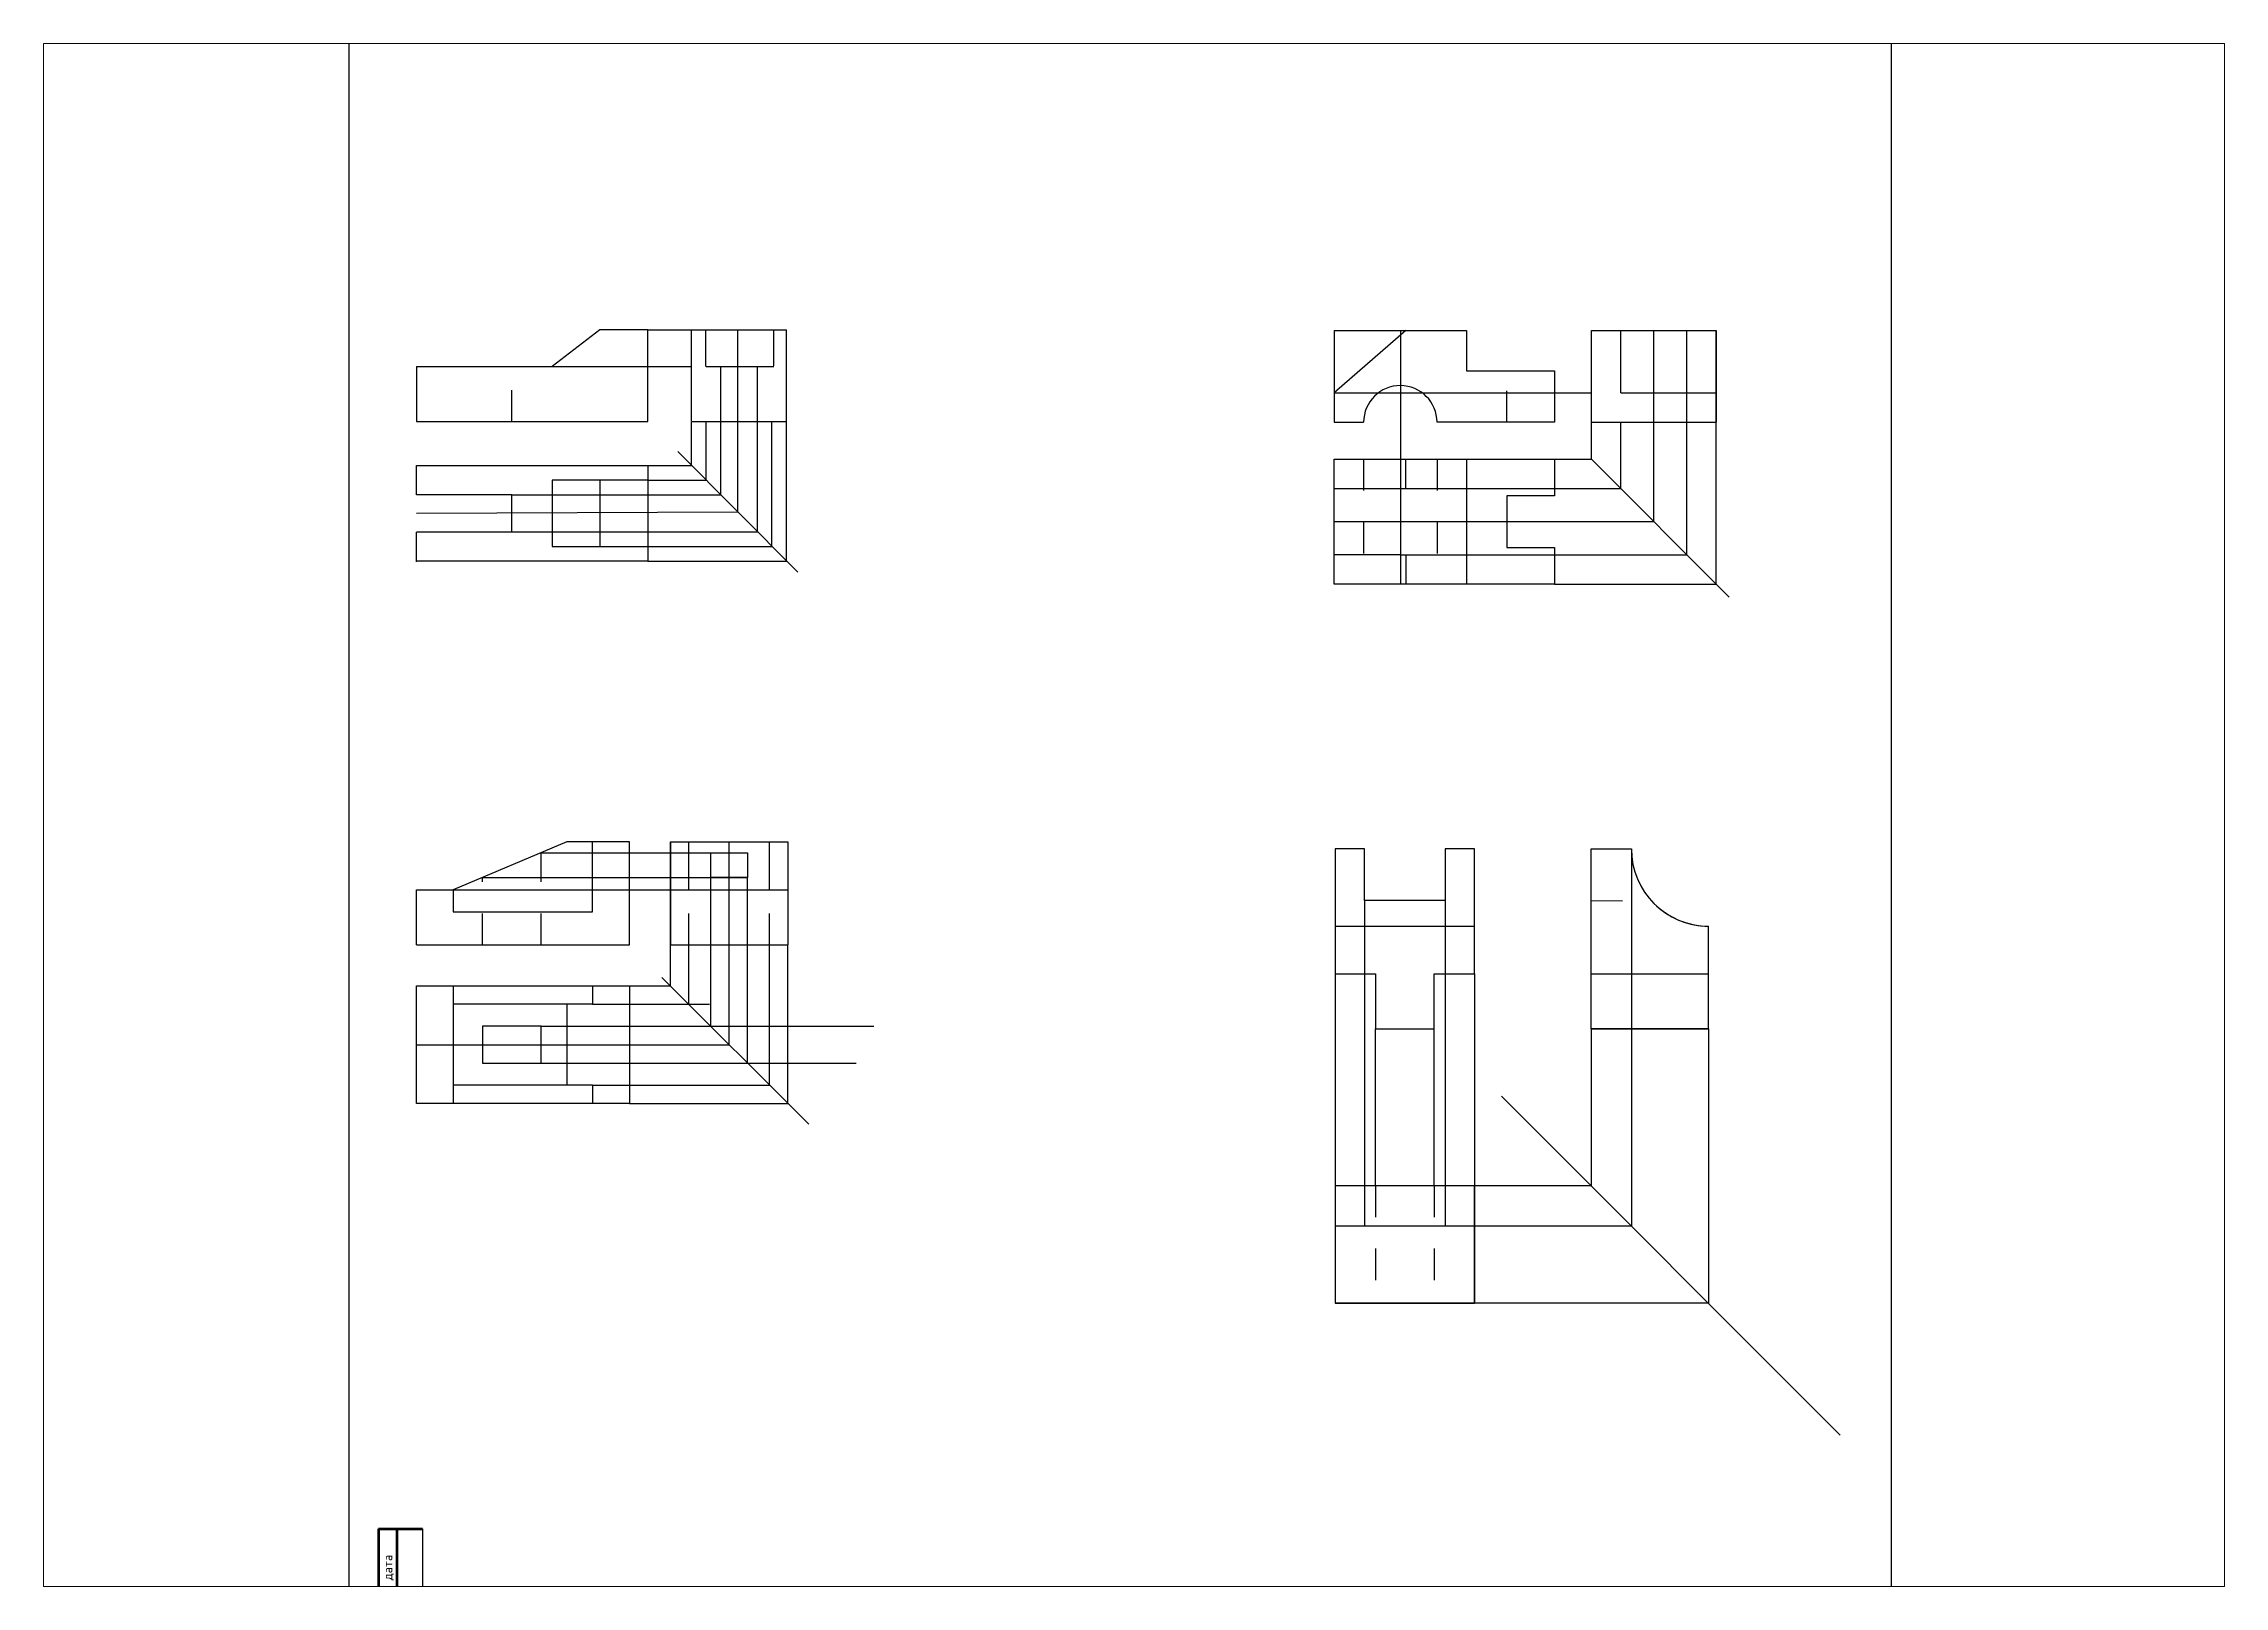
# Paper-space layout 'Лист1' of a CAD drawing. Header units: millimetres. Extents: x 27 to 230, y 26 to 169.
# The model-space entities are those that its viewports show. They can reach past a viewport. Long polylines and large blocks are cut down to what shows.
import ezdxf
from ezdxf.enums import TextEntityAlignment as Align

# ---------------------------------------------------------------- set-up
doc = ezdxf.new("R2010")
doc.units = ezdxf.units.MM
doc.linetypes.add('JIS_02_1.0', pattern=[2, 1, -1])
doc.linetypes.add('штрихпунктирная', pattern=[25.4, 12.7, -6.35, 0, -6.35])
for name, color, linetype in [('Линия связи', 92, 'Continuous'), ('Невидимая', 140, 'JIS_02_1.0'), ('центровая', 20, 'штрихпунктирная')]:
    doc.layers.add(name, color=color, linetype=linetype)
doc.layers.add('Основная', color=7, linetype='Continuous', lineweight=30)
doc.styles.add('GOST-2.304_Type-B', font='GOST Common.ttf')

# ---------------------------------------------------------------- blocks, each defined once
blk = doc.blocks.new('ACAD_SPDS_TB_18')
at = {"linetype": 'Continuous', "lineweight": 60}
for p, q in [((-12, 145), (0, 145)), ((-12, 145), (-12, 0)), ((-7, 145), (-7, 0)), ((-12, 110), (0, 110)), ((-12, 85), (0, 85)), ((-12, 60), (0, 60)), ((-12, 25), (0, 25)), ((-12, 0), (0, 0))]:
    blk.add_line(p, q, dxfattribs=at)
at = {"linetype": 'Continuous', "lineweight": 30}
blk.add_line((0, 145), (0, 0), dxfattribs=at)
at = {"style": 'GOST-2.304_Type-B'}
for s, p in [('Подп. и дата', (-8.25, 117.77)), ('Инв. № дубл.', (-8.62, 88.14)), ('Взам. инв. №', (-8.25, 62.96)), ('. ', (-8.25, 70.58)), ('Подпись и дата', (-8.25, 30.64)), ('Инв. № подл.', (-8.25, 3.57))]:
    blk.add_text(s, height=2.5, rotation=90, dxfattribs=at).set_placement(p)
for tag, p in [('ПОДП_ДАТА_2', (-3.5, 127.5)), ('ИНВ_Н_ДУБЛ', (-3.65, 97.5)), ('ВЗАМ_ИНВ_Н', (-3.5, 71.94)), ('ПОДП_ДАТА_1', (-3.5, 42.5)), ('ИНВ_НОМ_ПОДЛ', (-3.5, 12.5))]:
    blk.add_attdef(tag, text='', height=2.5, rotation=90, dxfattribs=at).set_placement(p, align=Align.MIDDLE_CENTER)
at = {"style": 'GOST-2.304_Type-B', "flags": 1}
blk.add_attdef('ИДЕНТИФИКАТОР_НАДПИСИ', (-12.12, -11.58), '', height=2.5, dxfattribs=at)

msp = doc.modelspace()

# ---------------------------------------------------------------- linework, layer by layer
at = {"layer": 'Defpoints'}
msp.add_lwpolyline([(1581.68, 2123.69), (1581.68, 2717.69), (2001.68, 2717.69), (2001.68, 2123.69), (1581.68, 2123.69)], dxfattribs=at)
at = {"layer": 'Линия связи'}
for p, q in [((1954.03, 2530.92), (1954.03, 2599.96)), ((1662.99, 2590.18), (1674.94, 2590.18)), ((1920.03, 2564.92), (1920.03, 2591.63)), ((1849.99, 2582.96), (1920.03, 2582.96)), ((1674.94, 2563.18), (1674.94, 2575.02)), ((1678.92, 2559.18), (1678.9, 2574.97)), ((1682.9, 2555.18), (1682.9, 2575.18)), ((1692.93, 2545.11), (1692.93, 2575.18)), ((1696.84, 2562.09), (1696.84, 2575.18)), ((1700.82, 2554.22), (1700.82, 2575.18)), ((1928.03, 2556.92), (1928.03, 2574.96)), ((1946.03, 2538.92), (1946.03, 2574.96)), ((1662.99, 2563.18), (1674.94, 2563.18)), ((1696.84, 2541.18), (1696.84, 2562.09)), ((1909.99, 2564.92), (1920.03, 2564.92)), ((1625.99, 2555.18), (1662.99, 2555.18)), ((1662.99, 2559.18), (1678.92, 2559.18)), ((1662.99, 2555.18), (1682.9, 2555.18)), ((1700.82, 2537.18), (1700.82, 2554.22)), ((1869.49, 2556.92), (1928.03, 2556.92)), ((1625.99, 2545.18), (1692.93, 2545.11)), ((1662.99, 2541.18), (1696.84, 2541.18)), ((1662.99, 2537.18), (1700.82, 2537.18)), ((1869.49, 2538.92), (1946.03, 2538.92)), ((1909.99, 2530.92), (1954.03, 2530.92)), ((1669.17, 2421.52), (1669.17, 2460.71)), ((1633.99, 2457.77), (1690.17, 2457.77)), ((1680.17, 2410.52), (1680.17, 2457.77)), ((1930.93, 2458.81), (1930.93, 2356.11)), ((1609.99, 2447.71), (1669.17, 2447.71)), ((1617.99, 2451.06), (1690.17, 2451.06)), ((1690.17, 2400.52), (1690.17, 2451.06)), ((1858.23, 2444.81), (1858.23, 2367.11)), ((1880.23, 2444.81), (1880.23, 2367.11)), ((1674.17, 2416.52), (1674.17, 2432.71)), ((1696.17, 2394.52), (1696.17, 2432.71)), ((1701.17, 2389.52), (1701.17, 2432.71)), ((1850.23, 2424.81), (1850.23, 2335.11)), ((1888.23, 2424.81), (1888.23, 2335.11)), ((1657.99, 2421.52), (1669.17, 2421.52)), ((1647.99, 2416.52), (1679.8, 2416.52)), ((1633.99, 2410.52), (1724.6, 2410.52)), ((1861.23, 2367.11), (1861.23, 2409.81)), ((1877.23, 2367.11), (1877.23, 2409.81)), ((1919.93, 2409.81), (1919.93, 2367.11)), ((1951.93, 2409.81), (1951.93, 2335.11)), ((1633.99, 2400.52), (1719.76, 2400.52)), ((1647.99, 2394.52), (1696.17, 2394.52)), ((1657.99, 2389.52), (1701.17, 2389.52)), ((1919.93, 2367.11), (1850.23, 2367.11)), ((1930.93, 2356.11), (1888.23, 2356.11)), ((1888.23, 2335.11), (1850.23, 2335.11)), ((1951.93, 2335.11), (1888.23, 2335.11))]:
    msp.add_line(p, q, dxfattribs=at)
at = {"layer": 'Невидимая'}
for p, q in [((1625.99, 2575.18), (1625.99, 2590.18)), ((1896.99, 2574.96), (1896.99, 2588.96)), ((1857.99, 2564.92), (1857.99, 2530.92)), ((1877.99, 2564.92), (1877.99, 2530.92)), ((1633.99, 2432.71), (1633.99, 2457.77)), ((1617.99, 2432.71), (1617.99, 2451.06)), ((1674.17, 2432.71), (1674.17, 2447.71)), ((1696.17, 2432.71), (1696.17, 2447.71)), ((1919.93, 2444.81), (1919.93, 2444.81)), ((1919.93, 2444.81), (1936.5, 2444.56)), ((1861.23, 2367.11), (1861.23, 2335.11)), ((1877.23, 2367.11), (1877.23, 2335.11))]:
    msp.add_line(p, q, dxfattribs=at)
at = {"layer": 'Основная'}
for p, q in [((1649.99, 2600.18), (1636.99, 2590.18)), ((1662.99, 2600.18), (1649.99, 2600.18)), ((1662.99, 2590.18), (1662.99, 2600.18)), ((1662.99, 2600.18), (1700.82, 2600.18)), ((1674.94, 2575.18), (1674.94, 2600.02)), ((1678.86, 2590.18), (1678.86, 2599.97)), ((1697.33, 2590.38), (1697.33, 2600.18)), ((1700.82, 2575.18), (1700.82, 2600.18)), ((1849.99, 2599.96), (1885.99, 2599.96)), ((1849.99, 2599.96), (1849.99, 2582.96)), ((1869.49, 2599.96), (1849.99, 2582.96)), ((1885.99, 2599.96), (1885.99, 2588.96)), ((1920.03, 2574.96), (1920.03, 2599.96)), ((1920.03, 2599.96), (1954.03, 2599.96)), ((1928.03, 2582.96), (1928.03, 2599.96)), ((1946.03, 2574.96), (1946.03, 2599.96)), ((1954.03, 2599.96), (1954.03, 2574.96)), ((1599.99, 2590.18), (1636.99, 2590.18)), ((1599.99, 2590.18), (1599.99, 2575.18)), ((1636.99, 2590.18), (1662.99, 2590.18)), ((1662.99, 2575.18), (1662.99, 2590.18)), ((1678.88, 2590.18), (1697.33, 2590.18)), ((1682.9, 2575.18), (1682.9, 2590.18)), ((1692.93, 2575.18), (1692.93, 2590.18)), ((1885.99, 2588.96), (1909.99, 2588.96)), ((1909.99, 2588.96), (1909.99, 2574.96)), ((1849.99, 2582.96), (1849.99, 2574.96)), ((1928.03, 2582.96), (1954.03, 2582.96)), ((1599.99, 2575.18), (1662.99, 2575.18)), ((1674.94, 2575.18), (1700.82, 2575.18)), ((1849.99, 2574.96), (1857.99, 2574.96)), ((1909.99, 2574.96), (1877.99, 2574.96)), ((1920.03, 2574.96), (1954.03, 2574.96)), ((1671.16, 2566.97), (1703.85, 2534.13)), ((1599.99, 2563.18), (1662.99, 2563.18)), ((1599.99, 2555.18), (1599.99, 2563.18)), ((1662.99, 2563.18), (1662.99, 2559.18)), ((1849.99, 2564.92), (1909.99, 2564.92)), ((1849.99, 2530.92), (1849.99, 2564.92)), ((1869.49, 2556.92), (1869.49, 2564.92)), ((1885.99, 2564.92), (1885.99, 2530.92)), ((1909.99, 2564.92), (1909.99, 2554.92)), ((1920.03, 2564.92), (1957.58, 2527.37)), ((1625.99, 2555.18), (1599.99, 2555.18)), ((1625.99, 2545.18), (1625.99, 2555.18)), ((1662.99, 2559.18), (1636.99, 2559.18)), ((1636.99, 2559.18), (1636.99, 2541.18)), ((1649.99, 2559.18), (1649.99, 2541.18)), ((1662.99, 2559.18), (1662.99, 2541.18)), ((1849.99, 2556.92), (1869.49, 2556.92)), ((1909.99, 2554.92), (1896.99, 2554.92)), ((1896.99, 2554.92), (1896.99, 2540.92)), ((1599.98, 2537.01), (1599.98, 2545.01)), ((1599.99, 2545.18), (1625.99, 2545.18)), ((1662.99, 2537.18), (1599.99, 2537.18)), ((1636.99, 2541.18), (1662.99, 2541.18)), ((1662.99, 2541.18), (1662.99, 2537.18)), ((1867.99, 2538.92), (1849.99, 2538.92)), ((1867.99, 2538.92), (1869.49, 2538.92)), ((1869.49, 2538.92), (1869.49, 2530.92)), ((1896.99, 2540.92), (1909.99, 2540.92)), ((1909.99, 2540.92), (1909.99, 2530.92)), ((1909.99, 2530.92), (1849.99, 2530.92)), ((1640.99, 2460.71), (1609.99, 2447.71)), ((1657.99, 2460.71), (1640.99, 2460.71)), ((1647.99, 2441.71), (1647.99, 2460.71)), ((1657.99, 2432.71), (1657.99, 2460.71)), ((1669.17, 2460.71), (1701.17, 2460.71)), ((1669.17, 2460.71), (1669.17, 2432.71)), ((1674.17, 2447.71), (1674.17, 2460.71)), ((1696.17, 2447.71), (1696.17, 2460.71)), ((1701.17, 2460.71), (1701.17, 2432.71)), ((1680.17, 2457.77), (1690.17, 2457.77)), ((1680.17, 2451.06), (1680.17, 2457.77)), ((1690.17, 2457.77), (1690.17, 2451.06)), ((1850.23, 2458.81), (1850.23, 2424.81)), ((1858.23, 2458.81), (1850.23, 2458.81)), ((1858.23, 2444.81), (1858.23, 2458.81)), ((1888.23, 2458.81), (1880.23, 2458.81)), ((1880.23, 2458.81), (1880.23, 2444.81)), ((1888.23, 2424.81), (1888.23, 2458.81)), ((1919.93, 2409.81), (1919.93, 2458.81)), ((1919.93, 2458.81), (1930.93, 2458.81)), ((1599.99, 2432.71), (1599.99, 2447.71)), ((1599.99, 2447.71), (1609.99, 2447.71)), ((1609.99, 2447.71), (1609.99, 2441.71)), ((1669.17, 2447.71), (1701.17, 2447.71)), ((1690.17, 2451.06), (1680.17, 2451.06)), ((1609.99, 2441.71), (1647.99, 2441.71)), ((1880.23, 2444.81), (1858.23, 2444.81)), ((1850.23, 2437.81), (1888.23, 2437.81)), ((1888.23, 2437.81), (1888.23, 2437.81)), ((1951.93, 2409.81), (1951.93, 2437.81)), ((1599.99, 2432.71), (1657.99, 2432.71)), ((1669.17, 2432.71), (1701.17, 2432.71)), ((1666.86, 2423.84), (1706.83, 2383.86)), ((1850.23, 2424.81), (1861.23, 2424.81)), ((1861.23, 2424.81), (1861.23, 2409.81)), ((1877.23, 2409.81), (1877.23, 2424.81)), ((1877.23, 2424.81), (1888.23, 2424.81)), ((1919.93, 2424.81), (1951.93, 2424.81)), ((1599.99, 2421.52), (1657.99, 2421.52)), ((1599.99, 2389.52), (1599.99, 2421.52)), ((1609.99, 2421.52), (1609.99, 2389.52)), ((1647.99, 2421.52), (1647.99, 2421.52)), ((1647.99, 2421.52), (1647.99, 2416.52)), ((1657.99, 2421.52), (1657.99, 2389.52)), ((1647.99, 2416.52), (1609.99, 2416.52)), ((1640.99, 2416.52), (1640.99, 2394.52)), ((1633.99, 2410.52), (1617.99, 2410.52)), ((1617.99, 2410.52), (1617.99, 2400.52)), ((1633.99, 2400.52), (1633.99, 2410.52)), ((1861.23, 2409.81), (1877.23, 2409.81)), ((1919.93, 2409.81), (1951.93, 2409.81)), ((1951.93, 2409.81), (1919.93, 2409.81)), ((1617.99, 2400.52), (1633.99, 2400.52)), ((1647.99, 2394.52), (1609.99, 2394.52)), ((1647.99, 2394.52), (1647.99, 2389.52)), ((1657.99, 2389.52), (1599.99, 2389.52)), ((1895.56, 2391.48), (1987.83, 2299.2)), ((1888.23, 2367.11), (1850.23, 2367.11)), ((1850.23, 2367.11), (1850.23, 2335.11)), ((1858.23, 2367.11), (1858.23, 2356.11)), ((1880.23, 2367.11), (1880.23, 2356.11)), ((1888.23, 2335.11), (1888.23, 2367.11)), ((1888.23, 2356.11), (1850.23, 2356.11)), ((1850.23, 2335.11), (1888.23, 2335.11))]:
    msp.add_line(p, q, dxfattribs=at)
for centre, radius, start, end in [((1867.99, 2574.96), 10, 360, 179.7634), ((1951.93, 2458.81), 21, 180, 270), ((1951.93, 2458.81), 21, 227.56603, 270)]:
    msp.add_arc(centre, radius, start, end, dxfattribs=at)
at = {"layer": 'центровая'}
for p, q in [((1687.51, 2550.55), (1687.51, 2600.18)), ((1867.99, 2599.96), (1867.99, 2530.92)), ((1937.03, 2547.92), (1937.03, 2599.96)), ((1599.99, 2550.18), (1687.51, 2550.55)), ((1849.99, 2547.92), (1937.03, 2547.92)), ((1685.17, 2405.52), (1685.17, 2460.71)), ((1599.99, 2405.52), (1685.17, 2405.52))]:
    msp.add_line(p, q, dxfattribs=at)

# ---------------------------------------------------------------- block references
at = {"layer": 'Defpoints'}
msp.add_blockref('ACAD_SPDS_TB_18', (1601.68, 2128.69), dxfattribs=at)

psp = doc.layouts.new('Лист1')

# ---------------------------------------------------------------- viewports
at = {"layer": 'Невидимая', "view_target_point": (1795.45, 2468.05)}
psp.add_viewport(center=(128.5, 97.52), size=(203.09, 143.6021), view_center_point=(0, 0), view_height=420, dxfattribs=at)

doc.saveas('drawing.dxf')
